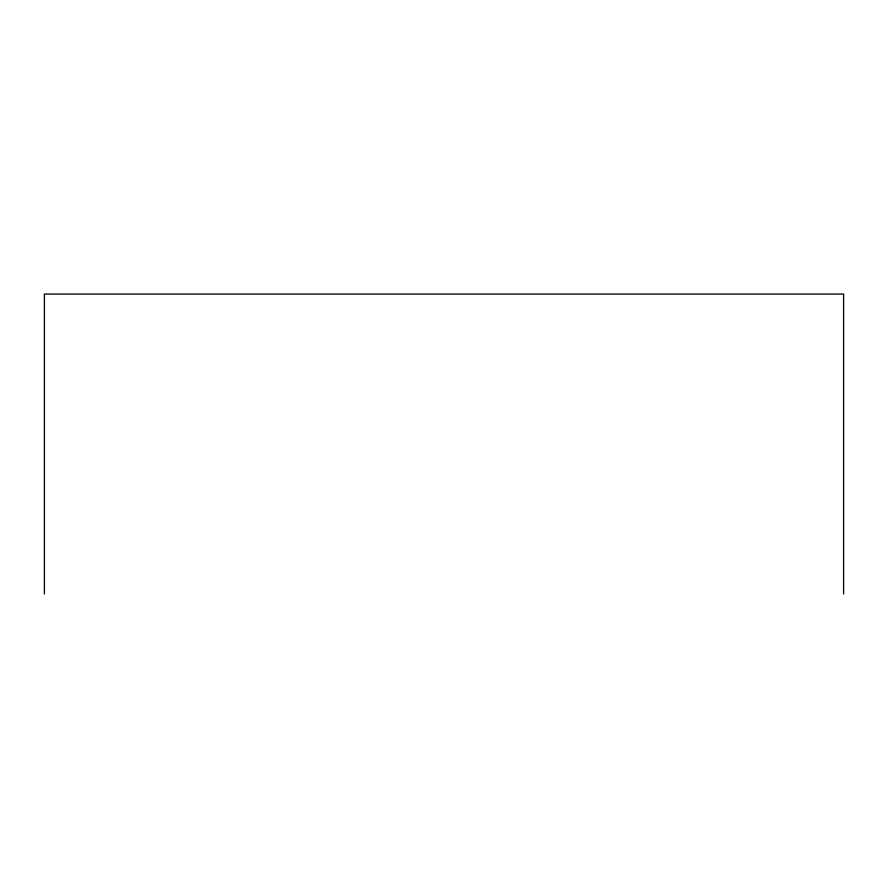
<?xml version="1.0" encoding="UTF-8"?>
<svg xmlns="http://www.w3.org/2000/svg" width="888" height="888" viewBox="0 0 888 888"><rect width="100%" height="100%" fill="white"/><g stroke="black" fill="none" stroke-linecap="round" stroke-linejoin="round"><path stroke-width="1.33" d="M843.6 593.928L843.6 294.072L44.4 294.072L44.4 593.928"/></g></svg>
